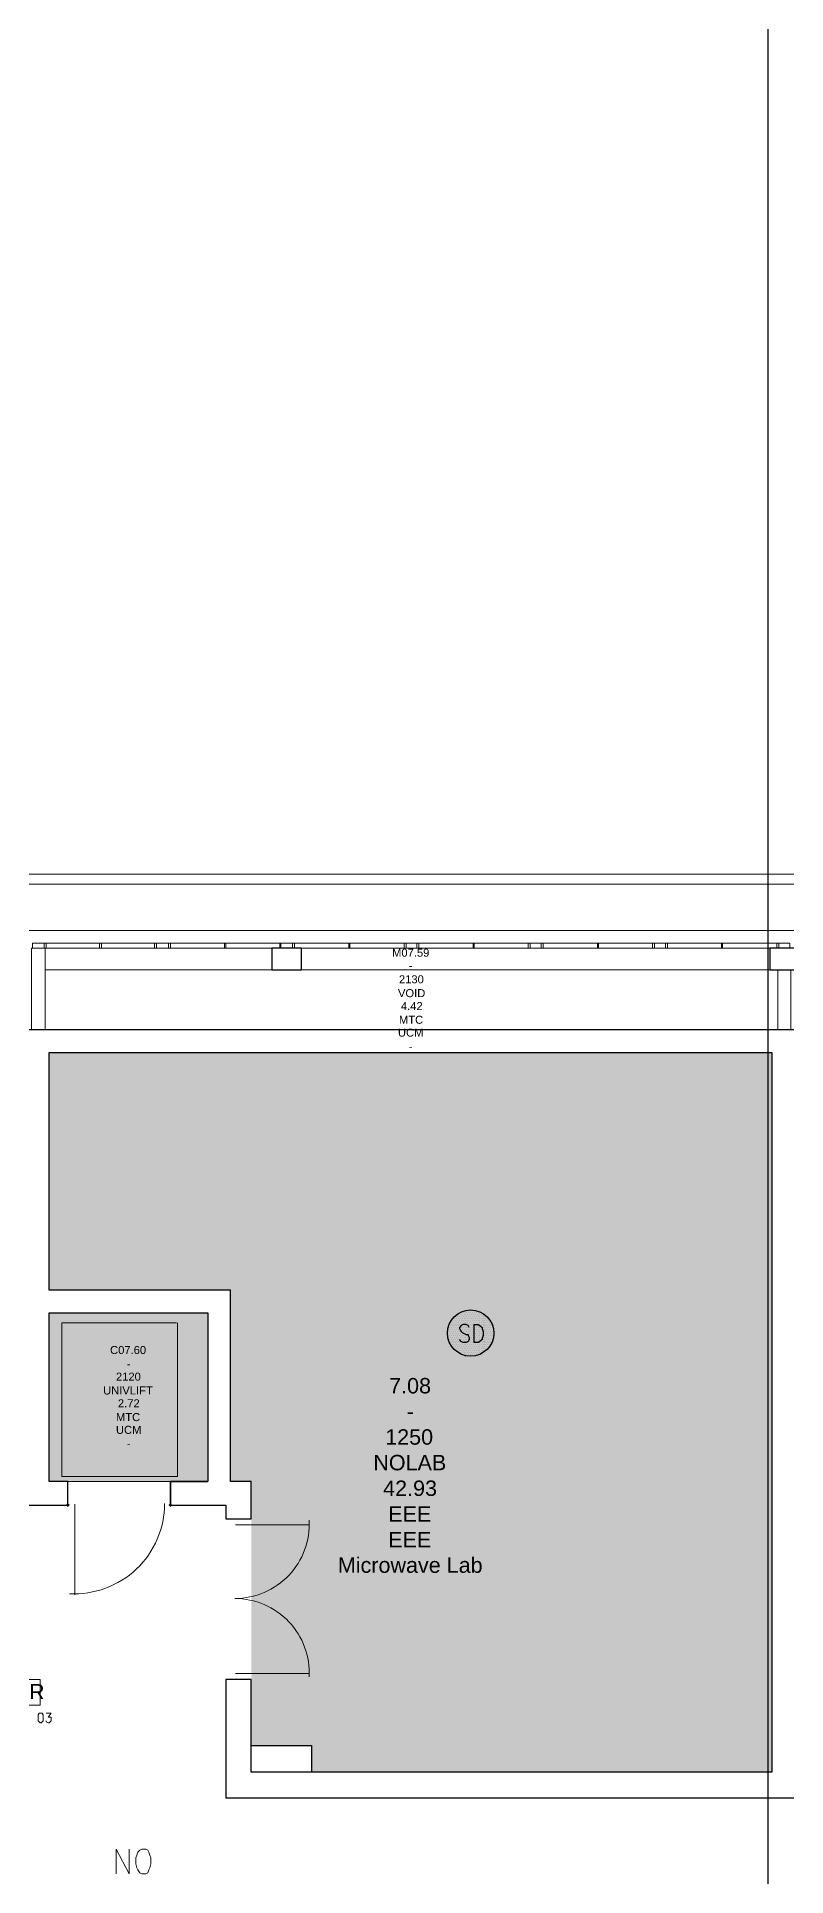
# Model space of a CAD drawing. Header units: millimetres. Extents: x -59 to 47, y 152 to 919.
# Drawn here: x -15.49 to -7.86, y 568.86 to 587.59 of the extents above; entities that cross this region are included whole.
import ezdxf

# ---------------------------------------------------------------- set-up
doc = ezdxf.new("R2010")
doc.units = ezdxf.units.MM
for name, color, linetype, true_color in [('PDF_014407$_ps_FIRE$DETECT', 80, 'Continuous', 0x3fff00), ('PDF_014407$_ps_FIRE_ALARM', 7, 'Continuous', 0x37dd00), ('PDF_014407$HL-TMP', 7, 'Continuous', 0x800000)]:
    doc.layers.add(name, color=color, linetype=linetype, true_color=true_color)
for name, color, linetype in [('PDF_014407$_ps_HATCH', 7, 'Continuous'), ('PDF_014407$_ps_TEXTBOLD', 2, 'Continuous'), ('PDF_014407$_ps_TEXTBOLD$FIRE', 2, 'Continuous'), ('PDF_014407$BL', 7, 'Continuous'), ('PDF_014407$DR', 7, 'Continuous'), ('PDF_014407$WA', 7, 'Continuous'), ('PDF_014407$WA-COL', 7, 'Continuous'), ('PDF_014407$WA-EXT', 7, 'Continuous'), ('PDF_014407$WN', 7, 'Continuous'), ('PDF_Text', 7, 'Continuous')]:
    doc.layers.add(name, color=color, linetype=linetype)
doc.styles.add('PDF ArialMT', font='arial.ttf')

msp = doc.modelspace()

# ---------------------------------------------------------------- hatches: boundary and pattern name
at = {"layer": 'PDF_014407$WA-EXT', "transparency": 33554559}
for points in [[(-15.178, 572.657), (-15.188, 572.647), (-15.198, 572.637), (-15.188, 572.627), (-15.178, 572.617), (-15.168, 572.627), (-15.158, 572.637), (-15.168, 572.647)], [(-15.178, 572.657), (-15.188, 572.647), (-15.198, 572.637), (-15.188, 572.627), (-15.178, 572.617), (-15.168, 572.627), (-15.158, 572.637), (-15.168, 572.647)], [(-14.134, 572.657), (-14.144, 572.647), (-14.154, 572.637), (-14.144, 572.627), (-14.134, 572.617), (-14.124, 572.627), (-14.114, 572.637), (-14.124, 572.647)], [(-14.134, 572.657), (-14.144, 572.647), (-14.154, 572.637), (-14.144, 572.627), (-14.134, 572.617), (-14.124, 572.627), (-14.114, 572.637), (-14.124, 572.647)]]:
    msp.add_hatch(color=256, dxfattribs=at).paths.add_polyline_path(points)

# ---------------------------------------------------------------- linework, layer by layer
msp.add_line((-8.047, 491.044), (-8.047, 705.072))
at = {"layer": 'PDF_014407$_ps_FIRE$DETECT', "lineweight": 25}
msp.add_circle((-11.077, 574.388), 0.236, dxfattribs=at)
at = {"layer": 'PDF_014407$_ps_FIRE_ALARM', "lineweight": 0}
msp.add_lwpolyline([(-15.459, 570.599), (-15.459, 570.86), (-15.73, 570.86), (-15.73, 570.599)], close=True, dxfattribs=at)
at = {"layer": 'PDF_014407$_ps_HATCH', "lineweight": 9}
for points in [[(-11.283, 574.494), (-11.283, 574.494)], [(-11.273, 574.514), (-11.273, 574.514)], [(-11.263, 574.494), (-11.263, 574.494)], [(-11.253, 574.514), (-11.253, 574.514)], [(-11.243, 574.534), (-11.243, 574.534)], [(-11.243, 574.494), (-11.243, 574.494)], [(-11.232, 574.554), (-11.232, 574.554)], [(-11.232, 574.514), (-11.232, 574.514)], [(-11.222, 574.534), (-11.222, 574.534)], [(-11.222, 574.494), (-11.222, 574.494)], [(-11.212, 574.554), (-11.212, 574.554)], [(-11.212, 574.514), (-11.212, 574.514)], [(-11.202, 574.574), (-11.202, 574.574)], [(-11.202, 574.534), (-11.202, 574.534)], [(-11.202, 574.494), (-11.202, 574.494)], [(-11.192, 574.554), (-11.192, 574.554)], [(-11.192, 574.514), (-11.192, 574.514)], [(-11.182, 574.574), (-11.182, 574.574)], [(-11.182, 574.534), (-11.182, 574.534)], [(-11.182, 574.494), (-11.182, 574.494)], [(-11.172, 574.594), (-11.172, 574.594)], [(-11.172, 574.554), (-11.172, 574.554)], [(-11.172, 574.514), (-11.172, 574.514)], [(-11.162, 574.574), (-11.162, 574.574)], [(-11.162, 574.534), (-11.162, 574.534)], [(-11.162, 574.494), (-11.162, 574.494)], [(-11.152, 574.594), (-11.152, 574.594)], [(-11.152, 574.554), (-11.152, 574.554)], [(-11.152, 574.514), (-11.152, 574.514)], [(-11.142, 574.614), (-11.142, 574.614)], [(-11.142, 574.574), (-11.142, 574.574)], [(-11.142, 574.534), (-11.142, 574.534)], [(-11.142, 574.494), (-11.142, 574.494)], [(-11.132, 574.614), (-11.132, 574.614)], [(-11.132, 574.594), (-11.132, 574.594)], [(-11.132, 574.574), (-11.132, 574.574)], [(-11.132, 574.554), (-11.132, 574.554)], [(-11.132, 574.534), (-11.132, 574.534)], [(-11.132, 574.514), (-11.132, 574.514)], [(-11.132, 574.494), (-11.132, 574.494)], [(-11.122, 574.594), (-11.122, 574.594)], [(-11.122, 574.554), (-11.122, 574.554)], [(-11.122, 574.514), (-11.122, 574.514)], [(-11.112, 574.614), (-11.112, 574.614)], [(-11.112, 574.574), (-11.112, 574.574)], [(-11.112, 574.534), (-11.112, 574.534)], [(-11.112, 574.494), (-11.112, 574.494)], [(-11.102, 574.594), (-11.102, 574.594)], [(-11.102, 574.554), (-11.102, 574.554)], [(-11.102, 574.514), (-11.102, 574.514)], [(-11.092, 574.614), (-11.092, 574.614)], [(-11.092, 574.574), (-11.092, 574.574)], [(-11.092, 574.534), (-11.092, 574.534)], [(-11.092, 574.494), (-11.092, 574.494)], [(-11.082, 574.594), (-11.082, 574.594)], [(-11.082, 574.554), (-11.082, 574.554)], [(-11.082, 574.514), (-11.082, 574.514)], [(-11.072, 574.614), (-11.072, 574.614)], [(-11.072, 574.574), (-11.072, 574.574)], [(-11.072, 574.534), (-11.072, 574.534)], [(-11.072, 574.494), (-11.072, 574.494)], [(-11.062, 574.594), (-11.062, 574.594)], [(-11.062, 574.554), (-11.062, 574.554)], [(-11.062, 574.514), (-11.062, 574.514)], [(-11.052, 574.614), (-11.052, 574.614)], [(-11.052, 574.574), (-11.052, 574.574)], [(-11.052, 574.534), (-11.052, 574.534)], [(-11.052, 574.494), (-11.052, 574.494)], [(-11.042, 574.594), (-11.042, 574.594)], [(-11.042, 574.554), (-11.042, 574.554)], [(-11.042, 574.514), (-11.042, 574.514)], [(-11.032, 574.614), (-11.032, 574.614)], [(-11.032, 574.574), (-11.032, 574.574)], [(-11.032, 574.534), (-11.032, 574.534)], [(-11.032, 574.494), (-11.032, 574.494)], [(-11.022, 574.594), (-11.022, 574.594)], [(-11.022, 574.554), (-11.022, 574.554)], [(-11.022, 574.514), (-11.022, 574.514)], [(-11.012, 574.614), (-11.012, 574.614)], [(-11.012, 574.574), (-11.012, 574.574)], [(-11.012, 574.534), (-11.012, 574.534)], [(-11.012, 574.494), (-11.012, 574.494)], [(-11.002, 574.594), (-11.002, 574.594)], [(-11.002, 574.554), (-11.002, 574.554)], [(-11.002, 574.514), (-11.002, 574.514)], [(-10.992, 574.614), (-10.992, 574.614)], [(-10.992, 574.574), (-10.992, 574.574)], [(-10.992, 574.534), (-10.992, 574.534)], [(-10.992, 574.494), (-10.992, 574.494)], [(-10.982, 574.594), (-10.982, 574.594)], [(-10.982, 574.554), (-10.982, 574.554)], [(-10.982, 574.514), (-10.982, 574.514)], [(-10.971, 574.574), (-10.971, 574.574)], [(-10.971, 574.534), (-10.971, 574.534)], [(-10.971, 574.494), (-10.971, 574.494)], [(-10.961, 574.594), (-10.961, 574.594)], [(-10.961, 574.554), (-10.961, 574.554)], [(-10.961, 574.514), (-10.961, 574.514)], [(-10.951, 574.574), (-10.951, 574.574)], [(-10.951, 574.554), (-10.951, 574.554)], [(-10.951, 574.534), (-10.951, 574.534)], [(-10.951, 574.514), (-10.951, 574.514)], [(-10.951, 574.494), (-10.951, 574.494)], [(-10.941, 574.574), (-10.941, 574.574)], [(-10.941, 574.534), (-10.941, 574.534)], [(-10.941, 574.494), (-10.941, 574.494)], [(-10.931, 574.554), (-10.931, 574.554)], [(-10.931, 574.514), (-10.931, 574.514)], [(-10.921, 574.534), (-10.921, 574.534)], [(-10.921, 574.494), (-10.921, 574.494)], [(-10.911, 574.554), (-10.911, 574.554)], [(-10.911, 574.514), (-10.911, 574.514)], [(-10.901, 574.534), (-10.901, 574.534)], [(-10.901, 574.494), (-10.901, 574.494)], [(-10.891, 574.514), (-10.891, 574.514)], [(-10.881, 574.494), (-10.881, 574.494)], [(-10.871, 574.514), (-10.871, 574.514)], [(-10.861, 574.494), (-10.861, 574.494)], [(-11.303, 574.464), (-11.303, 574.464)], [(-11.303, 574.424), (-11.303, 574.424)], [(-11.303, 574.404), (-11.303, 574.404)], [(-11.303, 574.383), (-11.303, 574.383)], [(-11.303, 574.363), (-11.303, 574.363)], [(-11.303, 574.343), (-11.303, 574.343)], [(-11.303, 574.303), (-11.303, 574.303)], [(-11.293, 574.474), (-11.293, 574.474)], [(-11.293, 574.444), (-11.293, 574.444)], [(-11.293, 574.404), (-11.293, 574.404)], [(-11.293, 574.363), (-11.293, 574.363)], [(-11.293, 574.323), (-11.293, 574.323)], [(-11.283, 574.464), (-11.283, 574.464)], [(-11.283, 574.424), (-11.283, 574.424)], [(-11.283, 574.383), (-11.283, 574.383)], [(-11.283, 574.343), (-11.283, 574.343)], [(-11.283, 574.303), (-11.283, 574.303)], [(-11.273, 574.474), (-11.273, 574.474)], [(-11.273, 574.444), (-11.273, 574.444)], [(-11.273, 574.404), (-11.273, 574.404)], [(-11.273, 574.363), (-11.273, 574.363)], [(-11.273, 574.323), (-11.273, 574.323)], [(-11.263, 574.464), (-11.263, 574.464)], [(-11.263, 574.424), (-11.263, 574.424)], [(-11.263, 574.383), (-11.263, 574.383)], [(-11.263, 574.343), (-11.263, 574.343)], [(-11.263, 574.303), (-11.263, 574.303)], [(-11.253, 574.474), (-11.253, 574.474)], [(-11.253, 574.444), (-11.253, 574.444)], [(-11.253, 574.404), (-11.253, 574.404)], [(-11.253, 574.363), (-11.253, 574.363)], [(-11.253, 574.323), (-11.253, 574.323)], [(-11.243, 574.464), (-11.243, 574.464)], [(-11.243, 574.424), (-11.243, 574.424)], [(-11.243, 574.383), (-11.243, 574.383)], [(-11.243, 574.343), (-11.243, 574.343)], [(-11.243, 574.303), (-11.243, 574.303)], [(-11.232, 574.474), (-11.232, 574.474)], [(-11.232, 574.444), (-11.232, 574.444)], [(-11.232, 574.404), (-11.232, 574.404)], [(-11.232, 574.363), (-11.232, 574.363)], [(-11.232, 574.323), (-11.232, 574.323)], [(-11.222, 574.464), (-11.222, 574.464)], [(-11.222, 574.424), (-11.222, 574.424)], [(-11.222, 574.383), (-11.222, 574.383)], [(-11.222, 574.343), (-11.222, 574.343)], [(-11.222, 574.303), (-11.222, 574.303)], [(-11.212, 574.474), (-11.212, 574.474)], [(-11.212, 574.444), (-11.212, 574.444)], [(-11.212, 574.404), (-11.212, 574.404)], [(-11.212, 574.363), (-11.212, 574.363)], [(-11.212, 574.323), (-11.212, 574.323)], [(-11.202, 574.464), (-11.202, 574.464)], [(-11.202, 574.424), (-11.202, 574.424)], [(-11.202, 574.383), (-11.202, 574.383)], [(-11.202, 574.343), (-11.202, 574.343)], [(-11.202, 574.303), (-11.202, 574.303)], [(-11.192, 574.474), (-11.192, 574.474)], [(-11.192, 574.444), (-11.192, 574.444)], [(-11.192, 574.404), (-11.192, 574.404)], [(-11.192, 574.363), (-11.192, 574.363)], [(-11.192, 574.323), (-11.192, 574.323)], [(-11.182, 574.464), (-11.182, 574.464)], [(-11.182, 574.424), (-11.182, 574.424)], [(-11.182, 574.383), (-11.182, 574.383)], [(-11.182, 574.343), (-11.182, 574.343)], [(-11.182, 574.303), (-11.182, 574.303)], [(-11.172, 574.474), (-11.172, 574.474)], [(-11.172, 574.444), (-11.172, 574.444)], [(-11.172, 574.404), (-11.172, 574.404)], [(-11.172, 574.363), (-11.172, 574.363)], [(-11.172, 574.323), (-11.172, 574.323)], [(-11.162, 574.464), (-11.162, 574.464)], [(-11.162, 574.424), (-11.162, 574.424)], [(-11.162, 574.383), (-11.162, 574.383)], [(-11.162, 574.343), (-11.162, 574.343)], [(-11.162, 574.303), (-11.162, 574.303)], [(-11.152, 574.474), (-11.152, 574.474)], [(-11.152, 574.444), (-11.152, 574.444)], [(-11.152, 574.404), (-11.152, 574.404)], [(-11.152, 574.363), (-11.152, 574.363)], [(-11.152, 574.323), (-11.152, 574.323)], [(-11.142, 574.464), (-11.142, 574.464)], [(-11.142, 574.424), (-11.142, 574.424)], [(-11.142, 574.383), (-11.142, 574.383)], [(-11.142, 574.343), (-11.142, 574.343)], [(-11.142, 574.303), (-11.142, 574.303)], [(-11.132, 574.474), (-11.132, 574.474)], [(-11.132, 574.464), (-11.132, 574.464)], [(-11.132, 574.444), (-11.132, 574.444)], [(-11.132, 574.424), (-11.132, 574.424)], [(-11.132, 574.404), (-11.132, 574.404)], [(-11.132, 574.383), (-11.132, 574.383)], [(-11.132, 574.363), (-11.132, 574.363)], [(-11.132, 574.343), (-11.132, 574.343)], [(-11.132, 574.323), (-11.132, 574.323)], [(-11.132, 574.303), (-11.132, 574.303)], [(-11.122, 574.474), (-11.122, 574.474)], [(-11.122, 574.444), (-11.122, 574.444)], [(-11.122, 574.404), (-11.122, 574.404)], [(-11.122, 574.363), (-11.122, 574.363)], [(-11.122, 574.323), (-11.122, 574.323)], [(-11.112, 574.464), (-11.112, 574.464)], [(-11.112, 574.424), (-11.112, 574.424)], [(-11.112, 574.383), (-11.112, 574.383)], [(-11.112, 574.343), (-11.112, 574.343)], [(-11.112, 574.303), (-11.112, 574.303)], [(-11.102, 574.474), (-11.102, 574.474)], [(-11.102, 574.444), (-11.102, 574.444)], [(-11.102, 574.404), (-11.102, 574.404)], [(-11.102, 574.363), (-11.102, 574.363)], [(-11.102, 574.323), (-11.102, 574.323)], [(-11.092, 574.464), (-11.092, 574.464)], [(-11.092, 574.424), (-11.092, 574.424)], [(-11.092, 574.383), (-11.092, 574.383)], [(-11.092, 574.343), (-11.092, 574.343)], [(-11.092, 574.303), (-11.092, 574.303)], [(-11.082, 574.474), (-11.082, 574.474)], [(-11.082, 574.444), (-11.082, 574.444)], [(-11.082, 574.404), (-11.082, 574.404)], [(-11.082, 574.363), (-11.082, 574.363)], [(-11.082, 574.323), (-11.082, 574.323)], [(-11.072, 574.464), (-11.072, 574.464)], [(-11.072, 574.424), (-11.072, 574.424)], [(-11.072, 574.383), (-11.072, 574.383)], [(-11.072, 574.343), (-11.072, 574.343)], [(-11.072, 574.303), (-11.072, 574.303)], [(-11.062, 574.474), (-11.062, 574.474)], [(-11.062, 574.444), (-11.062, 574.444)], [(-11.062, 574.404), (-11.062, 574.404)], [(-11.062, 574.363), (-11.062, 574.363)], [(-11.062, 574.323), (-11.062, 574.323)], [(-11.052, 574.464), (-11.052, 574.464)], [(-11.052, 574.424), (-11.052, 574.424)], [(-11.052, 574.383), (-11.052, 574.383)], [(-11.052, 574.343), (-11.052, 574.343)], [(-11.052, 574.303), (-11.052, 574.303)], [(-11.042, 574.474), (-11.042, 574.474)], [(-11.042, 574.444), (-11.042, 574.444)], [(-11.042, 574.404), (-11.042, 574.404)], [(-11.042, 574.363), (-11.042, 574.363)], [(-11.042, 574.323), (-11.042, 574.323)], [(-11.032, 574.464), (-11.032, 574.464)], [(-11.032, 574.424), (-11.032, 574.424)], [(-11.032, 574.383), (-11.032, 574.383)], [(-11.032, 574.343), (-11.032, 574.343)], [(-11.032, 574.303), (-11.032, 574.303)], [(-11.022, 574.474), (-11.022, 574.474)], [(-11.022, 574.444), (-11.022, 574.444)], [(-11.022, 574.404), (-11.022, 574.404)], [(-11.022, 574.363), (-11.022, 574.363)], [(-11.022, 574.323), (-11.022, 574.323)], [(-11.012, 574.464), (-11.012, 574.464)], [(-11.012, 574.424), (-11.012, 574.424)], [(-11.012, 574.383), (-11.012, 574.383)], [(-11.012, 574.343), (-11.012, 574.343)], [(-11.012, 574.303), (-11.012, 574.303)], [(-11.002, 574.474), (-11.002, 574.474)], [(-11.002, 574.444), (-11.002, 574.444)], [(-11.002, 574.404), (-11.002, 574.404)], [(-11.002, 574.363), (-11.002, 574.363)], [(-11.002, 574.323), (-11.002, 574.323)], [(-10.992, 574.464), (-10.992, 574.464)], [(-10.992, 574.424), (-10.992, 574.424)], [(-10.992, 574.383), (-10.992, 574.383)], [(-10.992, 574.343), (-10.992, 574.343)], [(-10.992, 574.303), (-10.992, 574.303)], [(-10.982, 574.474), (-10.982, 574.474)], [(-10.982, 574.444), (-10.982, 574.444)], [(-10.982, 574.404), (-10.982, 574.404)], [(-10.982, 574.363), (-10.982, 574.363)], [(-10.982, 574.323), (-10.982, 574.323)], [(-10.971, 574.464), (-10.971, 574.464)], [(-10.971, 574.424), (-10.971, 574.424)], [(-10.971, 574.383), (-10.971, 574.383)], [(-10.971, 574.343), (-10.971, 574.343)], [(-10.971, 574.303), (-10.971, 574.303)], [(-10.961, 574.474), (-10.961, 574.474)], [(-10.961, 574.444), (-10.961, 574.444)], [(-10.961, 574.404), (-10.961, 574.404)], [(-10.961, 574.363), (-10.961, 574.363)], [(-10.961, 574.323), (-10.961, 574.323)], [(-10.951, 574.474), (-10.951, 574.474)], [(-10.951, 574.464), (-10.951, 574.464)], [(-10.951, 574.444), (-10.951, 574.444)], [(-10.951, 574.424), (-10.951, 574.424)], [(-10.951, 574.404), (-10.951, 574.404)], [(-10.951, 574.383), (-10.951, 574.383)], [(-10.951, 574.363), (-10.951, 574.363)], [(-10.951, 574.343), (-10.951, 574.343)], [(-10.951, 574.323), (-10.951, 574.323)], [(-10.951, 574.303), (-10.951, 574.303)], [(-10.941, 574.464), (-10.941, 574.464)], [(-10.941, 574.424), (-10.941, 574.424)], [(-10.941, 574.383), (-10.941, 574.383)], [(-10.941, 574.343), (-10.941, 574.343)], [(-10.941, 574.303), (-10.941, 574.303)], [(-10.931, 574.474), (-10.931, 574.474)], [(-10.931, 574.444), (-10.931, 574.444)], [(-10.931, 574.404), (-10.931, 574.404)], [(-10.931, 574.363), (-10.931, 574.363)], [(-10.931, 574.323), (-10.931, 574.323)], [(-10.921, 574.464), (-10.921, 574.464)], [(-10.921, 574.424), (-10.921, 574.424)], [(-10.921, 574.383), (-10.921, 574.383)], [(-10.921, 574.343), (-10.921, 574.343)], [(-10.921, 574.303), (-10.921, 574.303)], [(-10.911, 574.474), (-10.911, 574.474)], [(-10.911, 574.444), (-10.911, 574.444)], [(-10.911, 574.404), (-10.911, 574.404)], [(-10.911, 574.363), (-10.911, 574.363)], [(-10.911, 574.323), (-10.911, 574.323)], [(-10.901, 574.464), (-10.901, 574.464)], [(-10.901, 574.424), (-10.901, 574.424)], [(-10.901, 574.383), (-10.901, 574.383)], [(-10.901, 574.343), (-10.901, 574.343)], [(-10.901, 574.303), (-10.901, 574.303)], [(-10.891, 574.474), (-10.891, 574.474)], [(-10.891, 574.444), (-10.891, 574.444)], [(-10.891, 574.404), (-10.891, 574.404)], [(-10.891, 574.363), (-10.891, 574.363)], [(-10.891, 574.323), (-10.891, 574.323)], [(-10.881, 574.464), (-10.881, 574.464)], [(-10.881, 574.424), (-10.881, 574.424)], [(-10.881, 574.383), (-10.881, 574.383)], [(-10.881, 574.343), (-10.881, 574.343)], [(-10.881, 574.303), (-10.881, 574.303)], [(-10.871, 574.474), (-10.871, 574.474)], [(-10.871, 574.444), (-10.871, 574.444)], [(-10.871, 574.404), (-10.871, 574.404)], [(-10.871, 574.363), (-10.871, 574.363)], [(-10.871, 574.323), (-10.871, 574.323)], [(-10.861, 574.464), (-10.861, 574.464)], [(-10.861, 574.424), (-10.861, 574.424)], [(-10.861, 574.383), (-10.861, 574.383)], [(-10.861, 574.343), (-10.861, 574.343)], [(-10.861, 574.303), (-10.861, 574.303)], [(-10.851, 574.474), (-10.851, 574.474)], [(-10.851, 574.444), (-10.851, 574.444)], [(-10.851, 574.404), (-10.851, 574.404)], [(-10.851, 574.363), (-10.851, 574.363)], [(-10.851, 574.323), (-10.851, 574.323)], [(-10.841, 574.464), (-10.841, 574.464)], [(-10.841, 574.424), (-10.841, 574.424)], [(-10.841, 574.383), (-10.841, 574.383)], [(-10.841, 574.343), (-10.841, 574.343)], [(-10.841, 574.303), (-10.841, 574.303)], [(-10.831, 574.404), (-10.831, 574.404)], [(-10.831, 574.363), (-10.831, 574.363)], [(-11.293, 574.293), (-11.293, 574.293)], [(-11.283, 574.273), (-11.283, 574.273)], [(-11.273, 574.293), (-11.273, 574.293)], [(-11.273, 574.253), (-11.273, 574.253)], [(-11.263, 574.273), (-11.263, 574.273)], [(-11.253, 574.293), (-11.253, 574.293)], [(-11.253, 574.253), (-11.253, 574.253)], [(-11.243, 574.273), (-11.243, 574.273)], [(-11.243, 574.233), (-11.243, 574.233)], [(-11.232, 574.293), (-11.232, 574.293)], [(-11.232, 574.253), (-11.232, 574.253)], [(-11.232, 574.213), (-11.232, 574.213)], [(-11.222, 574.273), (-11.222, 574.273)], [(-11.222, 574.233), (-11.222, 574.233)], [(-11.212, 574.293), (-11.212, 574.293)], [(-11.212, 574.253), (-11.212, 574.253)], [(-11.212, 574.213), (-11.212, 574.213)], [(-11.202, 574.273), (-11.202, 574.273)], [(-11.202, 574.233), (-11.202, 574.233)], [(-11.202, 574.193), (-11.202, 574.193)], [(-11.192, 574.293), (-11.192, 574.293)], [(-11.192, 574.253), (-11.192, 574.253)], [(-11.192, 574.213), (-11.192, 574.213)], [(-11.182, 574.273), (-11.182, 574.273)], [(-11.182, 574.233), (-11.182, 574.233)], [(-11.182, 574.193), (-11.182, 574.193)], [(-11.172, 574.293), (-11.172, 574.293)], [(-11.172, 574.253), (-11.172, 574.253)], [(-11.172, 574.213), (-11.172, 574.213)], [(-11.172, 574.173), (-11.172, 574.173)], [(-11.162, 574.273), (-11.162, 574.273)], [(-11.162, 574.233), (-11.162, 574.233)], [(-11.162, 574.193), (-11.162, 574.193)], [(-11.152, 574.293), (-11.152, 574.293)], [(-11.152, 574.253), (-11.152, 574.253)], [(-11.152, 574.213), (-11.152, 574.213)], [(-11.152, 574.173), (-11.152, 574.173)], [(-11.142, 574.273), (-11.142, 574.273)], [(-11.142, 574.233), (-11.142, 574.233)], [(-11.142, 574.193), (-11.142, 574.193)], [(-11.142, 574.153), (-11.142, 574.153)], [(-11.132, 574.293), (-11.132, 574.293)], [(-11.132, 574.273), (-11.132, 574.273)], [(-11.132, 574.253), (-11.132, 574.253)], [(-11.132, 574.233), (-11.132, 574.233)], [(-11.132, 574.213), (-11.132, 574.213)], [(-11.132, 574.193), (-11.132, 574.193)], [(-11.132, 574.173), (-11.132, 574.173)], [(-11.132, 574.153), (-11.132, 574.153)], [(-11.122, 574.293), (-11.122, 574.293)], [(-11.122, 574.253), (-11.122, 574.253)], [(-11.122, 574.213), (-11.122, 574.213)], [(-11.122, 574.173), (-11.122, 574.173)], [(-11.112, 574.273), (-11.112, 574.273)], [(-11.112, 574.233), (-11.112, 574.233)], [(-11.112, 574.193), (-11.112, 574.193)], [(-11.112, 574.153), (-11.112, 574.153)], [(-11.102, 574.293), (-11.102, 574.293)], [(-11.102, 574.253), (-11.102, 574.253)], [(-11.102, 574.213), (-11.102, 574.213)], [(-11.102, 574.173), (-11.102, 574.173)], [(-11.092, 574.273), (-11.092, 574.273)], [(-11.092, 574.233), (-11.092, 574.233)], [(-11.092, 574.193), (-11.092, 574.193)], [(-11.092, 574.153), (-11.092, 574.153)], [(-11.082, 574.293), (-11.082, 574.293)], [(-11.082, 574.253), (-11.082, 574.253)], [(-11.082, 574.213), (-11.082, 574.213)], [(-11.082, 574.173), (-11.082, 574.173)], [(-11.072, 574.273), (-11.072, 574.273)], [(-11.072, 574.233), (-11.072, 574.233)], [(-11.072, 574.193), (-11.072, 574.193)], [(-11.072, 574.153), (-11.072, 574.153)], [(-11.062, 574.293), (-11.062, 574.293)], [(-11.062, 574.253), (-11.062, 574.253)], [(-11.062, 574.213), (-11.062, 574.213)], [(-11.062, 574.173), (-11.062, 574.173)], [(-11.052, 574.273), (-11.052, 574.273)], [(-11.052, 574.233), (-11.052, 574.233)], [(-11.052, 574.193), (-11.052, 574.193)], [(-11.052, 574.153), (-11.052, 574.153)], [(-11.042, 574.293), (-11.042, 574.293)], [(-11.042, 574.253), (-11.042, 574.253)], [(-11.042, 574.213), (-11.042, 574.213)], [(-11.042, 574.173), (-11.042, 574.173)], [(-11.032, 574.273), (-11.032, 574.273)], [(-11.032, 574.233), (-11.032, 574.233)], [(-11.032, 574.193), (-11.032, 574.193)], [(-11.032, 574.153), (-11.032, 574.153)], [(-11.022, 574.293), (-11.022, 574.293)], [(-11.022, 574.253), (-11.022, 574.253)], [(-11.022, 574.213), (-11.022, 574.213)], [(-11.022, 574.173), (-11.022, 574.173)], [(-11.012, 574.273), (-11.012, 574.273)], [(-11.012, 574.233), (-11.012, 574.233)], [(-11.012, 574.193), (-11.012, 574.193)], [(-11.012, 574.153), (-11.012, 574.153)], [(-11.002, 574.293), (-11.002, 574.293)], [(-11.002, 574.253), (-11.002, 574.253)], [(-11.002, 574.213), (-11.002, 574.213)], [(-11.002, 574.173), (-11.002, 574.173)], [(-10.992, 574.273), (-10.992, 574.273)], [(-10.992, 574.233), (-10.992, 574.233)], [(-10.992, 574.193), (-10.992, 574.193)], [(-10.992, 574.153), (-10.992, 574.153)], [(-10.982, 574.293), (-10.982, 574.293)], [(-10.982, 574.253), (-10.982, 574.253)], [(-10.982, 574.213), (-10.982, 574.213)], [(-10.982, 574.173), (-10.982, 574.173)], [(-10.971, 574.273), (-10.971, 574.273)], [(-10.971, 574.233), (-10.971, 574.233)], [(-10.971, 574.193), (-10.971, 574.193)], [(-10.961, 574.293), (-10.961, 574.293)], [(-10.961, 574.253), (-10.961, 574.253)], [(-10.961, 574.213), (-10.961, 574.213)], [(-10.961, 574.173), (-10.961, 574.173)], [(-10.951, 574.293), (-10.951, 574.293)], [(-10.951, 574.273), (-10.951, 574.273)], [(-10.951, 574.253), (-10.951, 574.253)], [(-10.951, 574.233), (-10.951, 574.233)], [(-10.951, 574.213), (-10.951, 574.213)], [(-10.951, 574.193), (-10.951, 574.193)], [(-10.941, 574.273), (-10.941, 574.273)], [(-10.941, 574.233), (-10.941, 574.233)], [(-10.941, 574.193), (-10.941, 574.193)], [(-10.931, 574.293), (-10.931, 574.293)], [(-10.931, 574.253), (-10.931, 574.253)], [(-10.931, 574.213), (-10.931, 574.213)], [(-10.921, 574.273), (-10.921, 574.273)], [(-10.921, 574.233), (-10.921, 574.233)], [(-10.911, 574.293), (-10.911, 574.293)], [(-10.911, 574.253), (-10.911, 574.253)], [(-10.911, 574.213), (-10.911, 574.213)], [(-10.901, 574.273), (-10.901, 574.273)], [(-10.901, 574.233), (-10.901, 574.233)], [(-10.891, 574.293), (-10.891, 574.293)], [(-10.891, 574.253), (-10.891, 574.253)], [(-10.881, 574.273), (-10.881, 574.273)], [(-10.871, 574.293), (-10.871, 574.293)], [(-10.871, 574.253), (-10.871, 574.253)], [(-10.861, 574.273), (-10.861, 574.273)], [(-10.851, 574.293), (-10.851, 574.293)]]:
    msp.add_lwpolyline(points, dxfattribs=at)
at = {"layer": 'PDF_014407$_ps_TEXTBOLD', "lineweight": 25}
msp.add_lwpolyline([(-11.092, 574.444), (-11.102, 574.464), (-11.122, 574.474), (-11.152, 574.474), (-11.172, 574.464), (-11.192, 574.444), (-11.192, 574.434), (-11.182, 574.414), (-11.172, 574.404), (-11.162, 574.393), (-11.122, 574.373), (-11.102, 574.373), (-11.102, 574.363), (-11.092, 574.343), (-11.092, 574.323), (-11.102, 574.303), (-11.122, 574.293), (-11.152, 574.293), (-11.172, 574.303), (-11.192, 574.323)], dxfattribs=at)
msp.add_lwpolyline([(-11.042, 574.293), (-11.042, 574.474), (-11.002, 574.474), (-10.982, 574.464), (-10.961, 574.444), (-10.961, 574.434), (-10.951, 574.404), (-10.951, 574.363), (-10.961, 574.333), (-10.961, 574.323), (-10.982, 574.303), (-11.002, 574.293)], close=True, dxfattribs=at)
at = {"layer": 'PDF_014407$_ps_TEXTBOLD$FIRE', "lineweight": 20}
for points in [[(-15.459, 570.519), (-15.469, 570.519), (-15.479, 570.499), (-15.479, 570.478), (-15.479, 570.468), (-15.479, 570.438), (-15.469, 570.428), (-15.459, 570.418), (-15.449, 570.418), (-15.439, 570.428), (-15.429, 570.438), (-15.429, 570.468), (-15.429, 570.478), (-15.429, 570.499), (-15.439, 570.519), (-15.449, 570.519)], [(-14.425, 569.133), (-14.445, 569.123), (-14.465, 569.103), (-14.475, 569.073), (-14.485, 569.043), (-14.485, 568.983), (-14.475, 568.943), (-14.465, 568.922), (-14.445, 568.892), (-14.425, 568.882), (-14.385, 568.882), (-14.365, 568.892), (-14.354, 568.922), (-14.344, 568.943), (-14.334, 568.983), (-14.334, 569.043), (-14.344, 569.073), (-14.354, 569.103), (-14.365, 569.123), (-14.385, 569.133)]]:
    msp.add_lwpolyline(points, close=True, dxfattribs=at)
for points in [[(-15.398, 570.519), (-15.348, 570.519), (-15.378, 570.478), (-15.368, 570.478), (-15.358, 570.478), (-15.348, 570.478), (-15.348, 570.458), (-15.348, 570.448), (-15.348, 570.438), (-15.358, 570.428), (-15.368, 570.418), (-15.378, 570.418), (-15.398, 570.428), (-15.398, 570.438)], [(-14.686, 568.882), (-14.686, 569.133), (-14.555, 568.882), (-14.555, 569.133)]]:
    msp.add_lwpolyline(points, dxfattribs=at)
at = {"layer": 'PDF_014407$BL', "lineweight": 9}
for points in [[(-39.692, 578.489), (-39.692, 579.061), (14.958, 579.061), (14.958, 578.489)], [(-39.591, 578.489), (-39.591, 578.961), (14.858, 578.961), (14.858, 578.489)], [(7.871, 562.799), (14.968, 562.799), (14.968, 562.899), (15.068, 562.899), (15.068, 563.201), (15.018, 563.201), (15.018, 578.088), (15.109, 578.088), (15.109, 578.489), (-40.565, 578.489)], [(-15.409, 578.088), (-7.96, 578.088)], [(-14.063, 574.494), (-14.063, 572.928), (-15.238, 572.928), (-15.238, 574.494), (-14.073, 574.494)], [(-14.656, 574.494), (-14.656, 574.494)], [(-15.178, 572.878), (-14.134, 572.878)]]:
    msp.add_lwpolyline(points, dxfattribs=at)
at = {"layer": 'PDF_014407$DR', "lineweight": 0}
for points in [[(-15.107, 572.647), (-15.107, 571.723), (-15.107, 572.647)], [(-13.471, 572.436), (-12.718, 572.436), (-13.471, 572.436)], [(-13.471, 570.92), (-12.718, 570.92), (-13.471, 570.92)]]:
    msp.add_lwpolyline(points, dxfattribs=at)
msp.add_lwpolyline([(-12.721, 570.888, 0.429403), (-13.478, 571.685, 0.429403), (-12.721, 572.482)], format="xyb", dxfattribs=at)
msp.add_arc((-15.112, 572.652), 0.919, 267.0445, 359.9997, dxfattribs=at)
at = {"layer": 'PDF_014407$HL-TMP', "transparency": 33554559}
for points in [[(-8.01, 577.244), (-15.368, 577.244), (-8.01, 574.825)], [(-15.368, 577.244), (-8.01, 574.825), (-15.368, 574.825)], [(-8.01, 574.825), (-13.521, 574.825), (-8.01, 572.878)], [(-13.521, 574.825), (-8.01, 572.878), (-13.521, 572.878)], [(-8.01, 572.878), (-13.31, 572.878), (-8.01, 570.187)], [(-13.31, 572.878), (-8.01, 570.187), (-13.31, 570.187)], [(-8.01, 569.916), (-12.698, 569.916), (-12.698, 570.187)], [(-12.698, 570.187), (-8.01, 570.187), (-8.01, 569.916)], [(-8.01, 569.916), (-8.01, 569.916), (-12.698, 569.916)]]:
    msp.add_solid(points, dxfattribs=at)
at = {"layer": 'PDF_014407$HL-TMP', "color": 191, "true_color": 0xbb77ff, "transparency": 33554559}
for points in [[(-13.752, 574.594), (-15.368, 574.594), (-13.752, 572.878)], [(-15.368, 574.594), (-13.752, 572.878), (-15.368, 572.878)]]:
    msp.add_solid(points, dxfattribs=at)
at = {"layer": 'PDF_014407$WA', "lineweight": 20}
for points in [[(-15.409, 577.475), (-15.409, 578.308), (-15.549, 578.308), (-15.549, 577.475)], [(-13.1, 578.088), (-12.798, 578.088)], [(-8.03, 578.088), (-7.729, 578.088)], [(-7.819, 577.475), (-7.819, 578.088), (-7.95, 578.088), (-7.95, 577.475)]]:
    msp.add_lwpolyline(points, dxfattribs=at)
for points in [[(-15.419, 578.308), (-15.419, 578.359), (-15.539, 578.359), (-15.539, 578.308)], [(-15.419, 578.308), (-15.419, 578.359)], [(-14.154, 578.308), (-14.154, 578.359), (-14.274, 578.359), (-14.274, 578.308)], [(-14.274, 578.308), (-14.274, 578.359)], [(-14.154, 578.308), (-14.154, 578.359)], [(-12.889, 578.308), (-12.889, 578.359), (-13.009, 578.359), (-13.009, 578.308)], [(-13.009, 578.308), (-13.009, 578.359)], [(-12.889, 578.308), (-12.889, 578.359)], [(-11.624, 578.308), (-11.624, 578.359), (-11.734, 578.359), (-11.734, 578.308)], [(-11.734, 578.308), (-11.734, 578.359)], [(-11.624, 578.308), (-11.624, 578.359)], [(-10.359, 578.308), (-10.359, 578.359), (-10.47, 578.359), (-10.47, 578.308)], [(-10.47, 578.308), (-10.47, 578.359)], [(-10.359, 578.308), (-10.359, 578.359)], [(-9.094, 578.308), (-9.094, 578.359), (-9.205, 578.359), (-9.205, 578.308)], [(-9.205, 578.308), (-9.205, 578.359)], [(-9.094, 578.308), (-9.094, 578.359)], [(-7.829, 578.308), (-7.829, 578.359), (-7.94, 578.359), (-7.94, 578.308)], [(-7.94, 578.308), (-7.94, 578.359)]]:
    msp.add_lwpolyline(points, close=True, dxfattribs=at)
at = {"layer": 'PDF_014407$WA-COL', "lineweight": 25}
for points in [[(-12.798, 578.088), (-12.798, 578.308), (-13.1, 578.308), (-13.1, 578.088)], [(-7.729, 578.088), (-7.729, 578.308), (-8.03, 578.308), (-8.03, 578.088)], [(-13.31, 570.187), (-12.698, 570.187), (-12.698, 569.916), (-13.31, 569.916)]]:
    msp.add_lwpolyline(points, close=True, dxfattribs=at)
at = {"layer": 'PDF_014407$WA-EXT', "lineweight": 25}
for points in [[(-7.749, 572.195), (-7.749, 577.475), (-28.76, 577.475), (-28.76, 573.179), (-28.519, 573.179)], [(-14.134, 572.637), (-13.571, 572.637), (-13.571, 572.496), (-13.31, 572.496), (-13.31, 572.878), (-13.521, 572.878), (-13.521, 574.825), (-15.368, 574.825), (-15.368, 577.244), (-8.01, 577.244), (-8.01, 569.916), (-13.31, 569.916), (-13.31, 570.86), (-13.571, 570.86), (-13.571, 569.655), (-7.749, 569.655), (-7.749, 572.085)], [(-15.178, 572.637), (-15.178, 572.878), (-15.368, 572.878), (-15.368, 574.594), (-13.752, 574.594), (-13.752, 572.878), (-14.134, 572.878), (-14.134, 572.637), (-14.134, 572.878), (-13.752, 572.878)], [(-15.73, 572.637), (-15.178, 572.637), (-15.178, 572.878), (-15.368, 572.878)]]:
    msp.add_lwpolyline(points, dxfattribs=at)
at = {"layer": 'PDF_014407$WN', "lineweight": 0}
for points in [[(-14.836, 578.308), (-14.836, 578.329), (-14.836, 578.359), (-14.856, 578.359), (-14.856, 578.329), (-14.856, 578.308), (-14.836, 578.308), (-14.304, 578.308), (-14.836, 578.308), (-15.398, 578.308), (-15.419, 578.308), (-14.274, 578.308), (-14.294, 578.308), (-14.304, 578.308)], [(-15.419, 578.359), (-15.398, 578.359), (-15.398, 578.308)], [(-15.398, 578.329), (-15.398, 578.359), (-15.388, 578.359)], [(-14.294, 578.359), (-14.856, 578.359)], [(-14.274, 578.359), (-14.294, 578.359), (-14.294, 578.308), (-14.294, 578.329)], [(-13.571, 578.308), (-13.571, 578.329), (-13.571, 578.359), (-13.582, 578.359), (-13.582, 578.329), (-13.582, 578.308), (-13.571, 578.308), (-13.039, 578.308), (-13.571, 578.308), (-14.134, 578.308), (-14.154, 578.308), (-13.009, 578.308), (-13.019, 578.308), (-13.039, 578.308)], [(-14.154, 578.359), (-14.134, 578.359), (-14.134, 578.308)], [(-14.134, 578.329), (-14.134, 578.359), (-14.124, 578.359)], [(-13.019, 578.359), (-13.582, 578.359)], [(-13.009, 578.359), (-13.019, 578.359), (-13.019, 578.308), (-13.019, 578.329)], [(-12.307, 578.308), (-12.307, 578.329), (-12.307, 578.359), (-12.317, 578.359), (-12.317, 578.329), (-12.317, 578.308), (-12.307, 578.308), (-11.765, 578.308), (-12.307, 578.308), (-12.869, 578.308), (-12.889, 578.308), (-11.734, 578.308), (-11.754, 578.308), (-11.765, 578.308)], [(-12.889, 578.359), (-12.869, 578.359), (-12.869, 578.308)], [(-12.869, 578.329), (-12.869, 578.359), (-12.859, 578.359)], [(-11.754, 578.359), (-12.317, 578.359)], [(-11.734, 578.359), (-11.754, 578.359), (-11.754, 578.308), (-11.754, 578.329)], [(-11.042, 578.308), (-11.042, 578.329), (-11.042, 578.359), (-11.052, 578.359), (-11.052, 578.329), (-11.052, 578.308), (-11.042, 578.308), (-10.5, 578.308), (-11.042, 578.308), (-11.604, 578.308), (-11.624, 578.308), (-10.47, 578.308), (-10.49, 578.308), (-10.5, 578.308)], [(-11.624, 578.359), (-11.604, 578.359), (-11.604, 578.308)], [(-11.604, 578.329), (-11.604, 578.359), (-11.594, 578.359)], [(-10.49, 578.359), (-11.052, 578.359)], [(-10.47, 578.359), (-10.49, 578.359), (-10.49, 578.308), (-10.49, 578.329)], [(-9.777, 578.308), (-9.777, 578.329), (-9.777, 578.359), (-9.787, 578.359), (-9.787, 578.329), (-9.787, 578.308), (-9.777, 578.308), (-9.235, 578.308), (-9.777, 578.308), (-10.339, 578.308), (-10.359, 578.308), (-9.205, 578.308), (-9.225, 578.308), (-9.235, 578.308)], [(-10.359, 578.359), (-10.339, 578.359), (-10.339, 578.308)], [(-10.339, 578.329), (-10.339, 578.359), (-10.329, 578.359)], [(-9.225, 578.359), (-9.787, 578.359)], [(-9.205, 578.359), (-9.225, 578.359), (-9.225, 578.308), (-9.225, 578.329)], [(-8.512, 578.308), (-8.512, 578.329), (-8.512, 578.359), (-8.522, 578.359), (-8.522, 578.329), (-8.522, 578.308), (-8.512, 578.308), (-7.97, 578.308), (-8.512, 578.308), (-9.074, 578.308), (-9.094, 578.308), (-7.94, 578.308), (-7.96, 578.308), (-7.97, 578.308)], [(-9.094, 578.359), (-9.074, 578.359), (-9.074, 578.308)], [(-9.074, 578.329), (-9.074, 578.359), (-9.064, 578.359)], [(-7.96, 578.359), (-8.522, 578.359)], [(-7.94, 578.359), (-7.96, 578.359), (-7.96, 578.308), (-7.96, 578.329)]]:
    msp.add_lwpolyline(points, dxfattribs=at)
for points in [[(-14.856, 578.359), (-15.388, 578.359)], [(-13.582, 578.359), (-14.124, 578.359)], [(-12.317, 578.359), (-12.859, 578.359)], [(-11.052, 578.359), (-11.594, 578.359)], [(-9.787, 578.359), (-10.329, 578.359)], [(-8.522, 578.359), (-9.064, 578.359)]]:
    msp.add_lwpolyline(points, close=True, dxfattribs=at)

# ---------------------------------------------------------------- texts
at = {"layer": 'PDF_Text', "attachment_point": 4, "style": 'PDF ArialMT'}
for s, insert, char_height in [('M07.59', (-11.877, 578.261), 0.0815), ('-', (-11.707, 578.13), 0.0815), ('VOID', (-11.817, 577.849), 0.0815), ('2130', (-11.807, 577.99), 0.0815), ('4.42', (-11.787, 577.718), 0.0815), ('UCM', (-11.817, 577.447), 0.0815), ('MTC', (-11.807, 577.578), 0.0815), ('-', (-11.707, 577.307), 0.0815), ('C07.60', (-14.748, 574.215), 0.0815), ('2120', (-14.688, 573.944), 0.0815), ('-', (-14.578, 574.074), 0.0815), ('7.08', (-11.907, 573.851), 0.1569), ('UNIVLIFT', (-14.819, 573.803), 0.0815), ('MTC', (-14.688, 573.532), 0.0815), ('2.72', (-14.668, 573.673), 0.0815), ('-', (-11.727, 573.59), 0.157), ('UCM', (-14.688, 573.402), 0.0815), ('1250', (-11.947, 573.329), 0.1569), ('-', (-14.578, 573.261), 0.0815), ('NOLAB', (-12.068, 573.068), 0.1569), ('42.93', (-11.968, 572.807), 0.1569), ('EEE', (-11.917, 572.546), 0.1569), ('EEE', (-11.917, 572.285), 0.1569), ('Microwave Lab', (-12.429, 572.024), 0.15688)]:
    msp.add_mtext(s, dxfattribs=dict(at, insert=insert, char_height=char_height))
at = {"layer": 'PDF_Text', "color": 2, "insert": (-15.712, 570.737), "char_height": 0.1528, "attachment_point": 4, "style": 'PDF ArialMT'}
msp.add_mtext('PR', dxfattribs=at)

doc.saveas('drawing.dxf')
